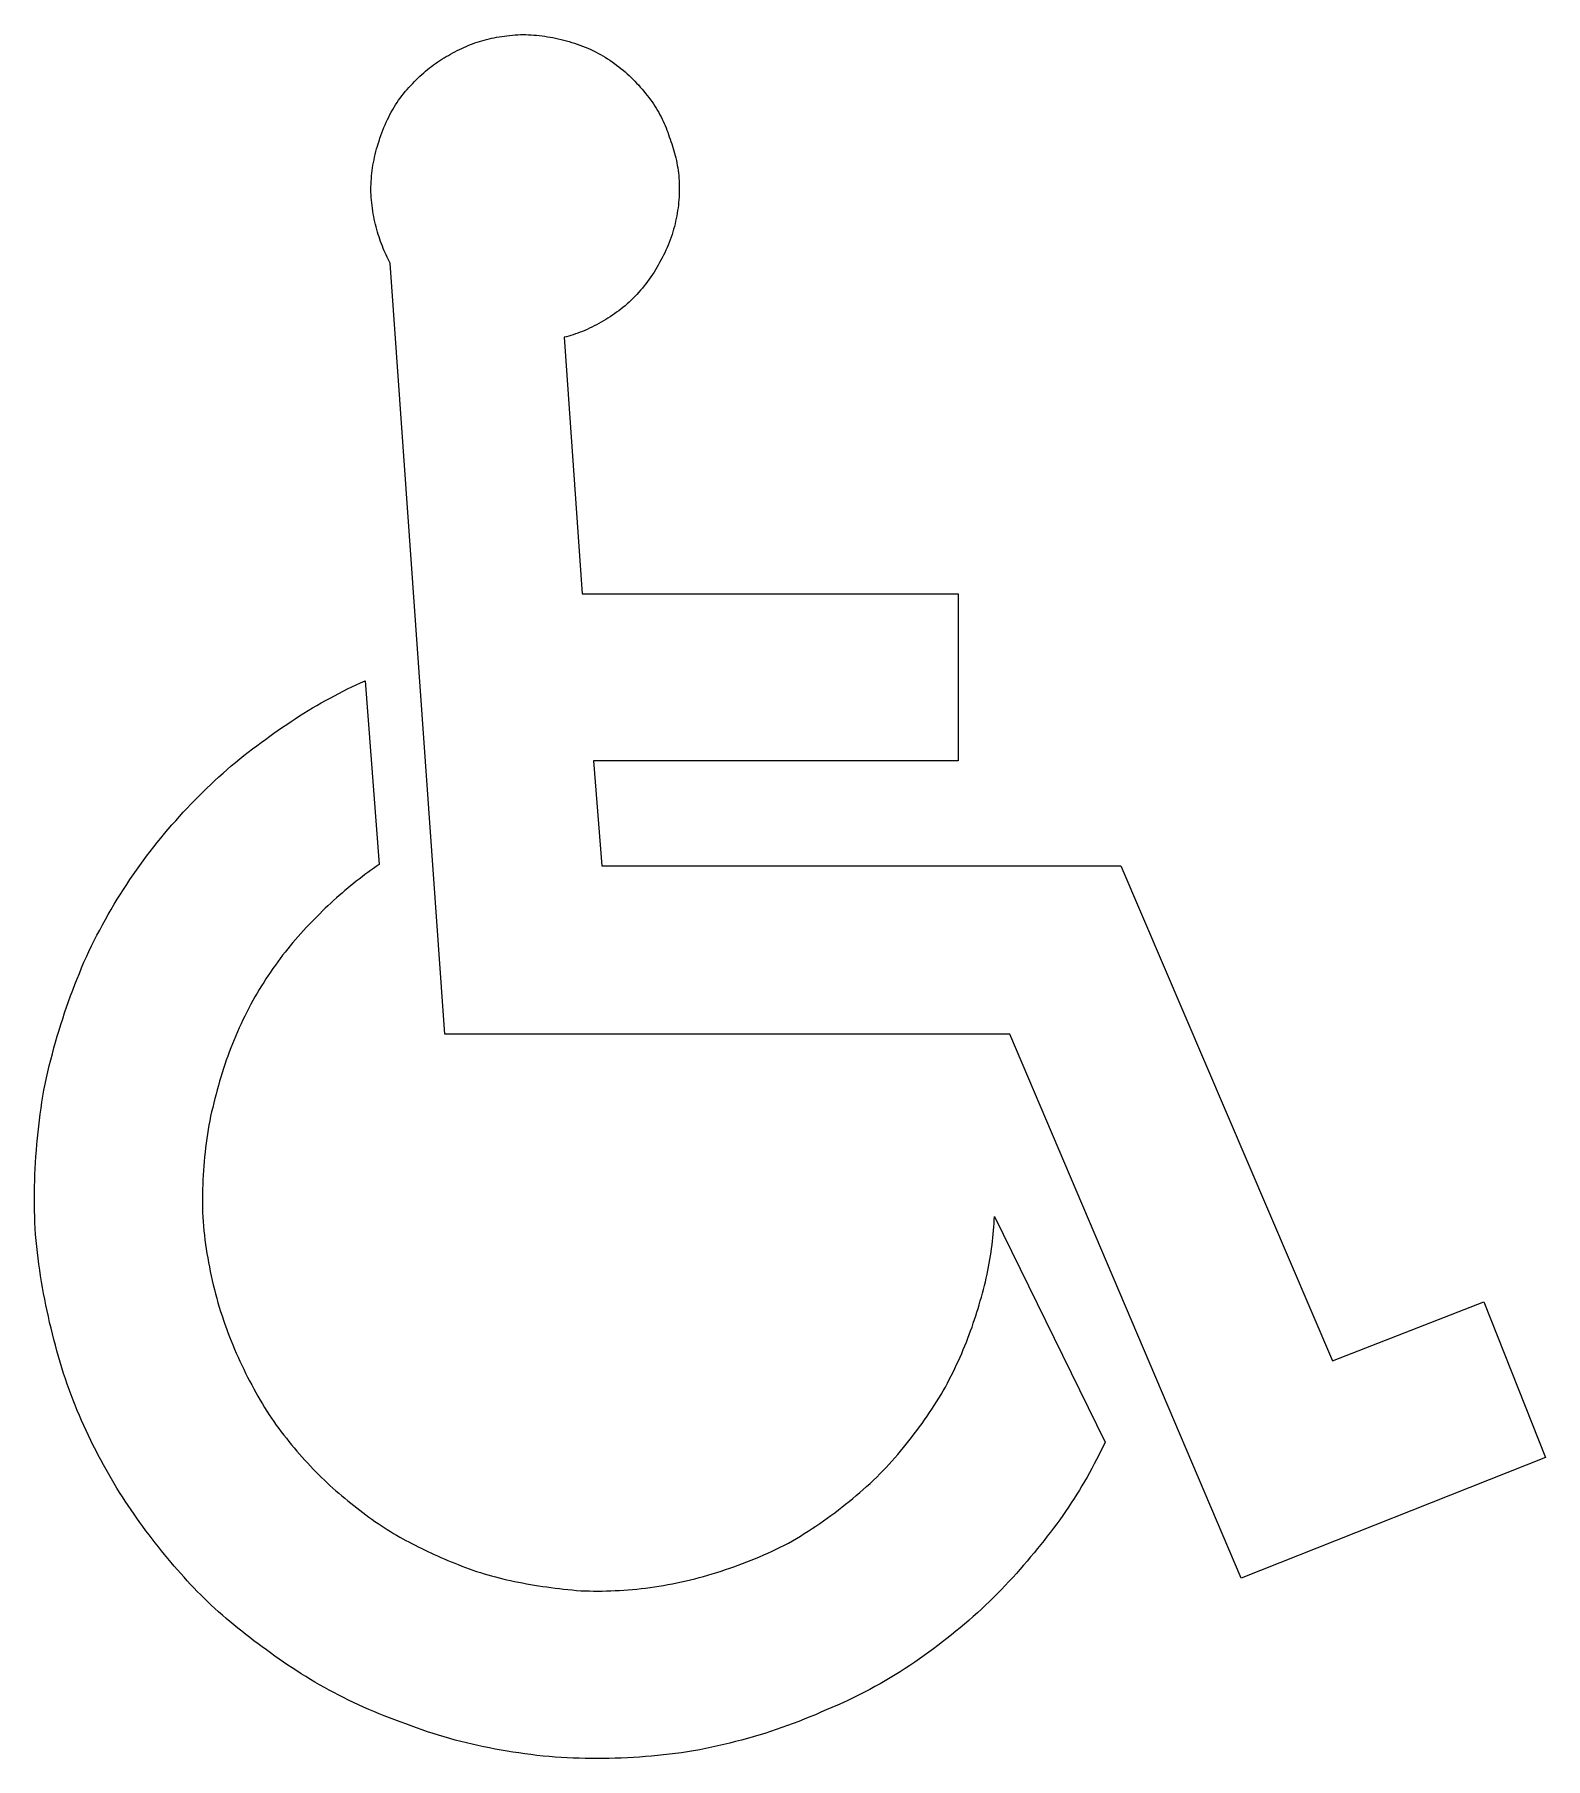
# Model space of a CAD drawing. Header units: inches. Extents: x 0 to 36, y 0 to 41.
import ezdxf

# ---------------------------------------------------------------- set-up
doc = ezdxf.new("R2010")
doc.units = ezdxf.units.IN
doc.header["$MEASUREMENT"] = 0
doc.layers.add('CUT', color=7, linetype='Continuous')

msp = doc.modelspace()

# ---------------------------------------------------------------- linework, layer by layer
at = {"layer": 'CUT'}
for points in [[(12.66005, 33.84031), (12.60566, 33.82711), (13.03947, 27.72033), (21.98272, 27.72033), (21.98272, 23.74926), (13.30642, 23.74926), (13.50666, 21.24648), (25.85369, 21.24648), (30.8926, 9.46675), (34.4966, 10.8683), (35.9649, 7.1642), (28.72353, 4.29435), (23.21742, 17.24204), (9.76918, 17.24204), (8.46772, 35.59573), (8.44288, 35.64214), (8.4184, 35.68957), (8.39434, 35.73801), (8.37071, 35.78746), (8.34754, 35.83789), (8.32486, 35.88929), (8.30271, 35.94165), (8.2811, 35.99494), (8.26008, 36.04917), (8.23966, 36.1043), (8.21988, 36.16034), (8.20077, 36.21726), (8.18235, 36.27504), (8.16466, 36.33369), (8.14771, 36.39317), (8.13156, 36.45348), (8.11621, 36.51459), (8.1017, 36.57651), (8.08806, 36.63921), (8.07532, 36.70267), (8.0635, 36.76689), (8.05265, 36.83185), (8.04277, 36.89753), (8.03391, 36.96392), (8.02626, 37.02666), (8.01999, 37.08971), (8.01508, 37.15306), (8.01151, 37.21667), (8.00928, 37.28051), (8.00836, 37.34455), (8.00875, 37.40876), (8.01043, 37.47313), (8.01338, 37.5376), (8.01759, 37.60216), (8.02305, 37.66679), (8.02974, 37.73144), (8.03765, 37.79609), (8.04675, 37.86071), (8.05705, 37.92527), (8.06852, 37.98975), (8.08115, 38.05411), (8.09492, 38.11832), (8.10982, 38.18237), (8.12584, 38.2462), (8.14295, 38.30981), (8.16116, 38.37316), (8.18043, 38.43622), (8.20077, 38.49895), (8.22214, 38.56534), (8.24456, 38.63103), (8.26803, 38.69598), (8.29253, 38.7602), (8.31808, 38.82367), (8.34467, 38.88636), (8.37231, 38.94828), (8.40099, 39.0094), (8.43071, 39.0697), (8.46147, 39.12919), (8.49328, 39.18783), (8.52613, 39.24562), (8.56002, 39.30253), (8.59495, 39.35857), (8.63093, 39.41371), (8.66795, 39.46793), (8.70601, 39.52123), (8.74512, 39.57358), (8.78527, 39.62498), (8.82646, 39.67541), (8.8687, 39.72486), (8.91198, 39.7733), (8.9563, 39.82073), (9.00166, 39.86714), (9.04372, 39.9125), (9.08646, 39.95684), (9.12986, 40.00016), (9.17392, 40.04249), (9.21862, 40.08383), (9.26393, 40.12419), (9.30986, 40.16361), (9.35638, 40.20208), (9.40348, 40.23962), (9.45114, 40.27625), (9.49935, 40.31199), (9.5481, 40.34684), (9.59737, 40.38082), (9.64715, 40.41394), (9.69742, 40.44623), (9.74817, 40.47769), (9.79938, 40.50834), (9.85104, 40.53819), (9.90314, 40.56727), (9.95565, 40.59557), (10.00857, 40.62312), (10.06189, 40.64993), (10.11557, 40.67602), (10.16962, 40.7014), (10.22003, 40.72591), (10.27113, 40.74939), (10.32292, 40.77185), (10.37541, 40.79332), (10.42859, 40.8138), (10.48247, 40.83331), (10.53705, 40.85187), (10.59232, 40.86948), (10.64828, 40.88617), (10.70494, 40.90195), (10.76229, 40.91682), (10.82034, 40.93082), (10.87909, 40.94394), (10.93853, 40.95621), (10.99867, 40.96764), (11.0595, 40.97825), (11.12103, 40.98804), (11.18325, 40.99704), (11.24616, 41.00525), (11.30978, 41.0127), (11.37409, 41.01939), (11.43909, 41.02535), (11.50479, 41.03058), (11.57118, 41.0351), (11.63392, 41.03458), (11.69698, 41.03301), (11.76032, 41.03041), (11.82393, 41.02676), (11.88777, 41.02206), (11.95181, 41.01633), (12.01603, 41.00955), (12.08039, 41.00173), (12.14486, 40.99287), (12.20943, 40.98296), (12.27405, 40.97201), (12.3387, 40.96002), (12.40335, 40.94698), (12.46797, 40.9329), (12.53253, 40.91778), (12.59701, 40.90162), (12.66137, 40.88441), (12.72558, 40.86616), (12.78962, 40.84687), (12.85346, 40.82654), (12.91707, 40.80516), (12.98042, 40.78274), (13.04347, 40.75927), (13.10621, 40.73477), (13.16843, 40.70905), (13.22994, 40.68199), (13.29073, 40.65362), (13.35077, 40.624), (13.41007, 40.59315), (13.46859, 40.56114), (13.52633, 40.52799), (13.58328, 40.49376), (13.63942, 40.45848), (13.69473, 40.42221), (13.7492, 40.38498), (13.80281, 40.34684), (13.85556, 40.30782), (13.90742, 40.26799), (13.95839, 40.22737), (14.00844, 40.18601), (14.05757, 40.14396), (14.10575, 40.10125), (14.15298, 40.05794), (14.19924, 40.01406), (14.24451, 39.96966), (14.28879, 39.92478), (14.33205, 39.87947), (14.37428, 39.83377), (14.41947, 39.78371), (14.46329, 39.73364), (14.50574, 39.68354), (14.54685, 39.63339), (14.58663, 39.58319), (14.62508, 39.53291), (14.66224, 39.48255), (14.6981, 39.43209), (14.73269, 39.38151), (14.76602, 39.3308), (14.7981, 39.27994), (14.82895, 39.22893), (14.85859, 39.17774), (14.88702, 39.12637), (14.91427, 39.07479), (14.94034, 39.02299), (14.96526, 38.97096), (14.98903, 38.91869), (15.01167, 38.86616), (15.03319, 38.81335), (15.05362, 38.76025), (15.07295, 38.70684), (15.09122, 38.65312), (15.10843, 38.59907), (15.12894, 38.54466), (15.14872, 38.4899), (15.16774, 38.43476), (15.18599, 38.37922), (15.20342, 38.32328), (15.22001, 38.26693), (15.23574, 38.21013), (15.25056, 38.15289), (15.26446, 38.09519), (15.27741, 38.037), (15.28937, 37.97833), (15.30031, 37.91914), (15.31021, 37.85944), (15.31904, 37.7992), (15.32677, 37.73841), (15.33337, 37.67705), (15.33881, 37.61512), (15.34307, 37.55259), (15.3461, 37.48945), (15.3479, 37.4257), (15.34841, 37.3613), (15.34763, 37.29625), (15.34551, 37.23054), (15.34203, 37.16414), (15.33733, 37.1014), (15.33158, 37.03836), (15.32475, 36.97506), (15.31684, 36.91155), (15.30783, 36.84785), (15.2977, 36.78403), (15.28645, 36.72012), (15.27405, 36.65617), (15.26049, 36.59222), (15.24576, 36.52831), (15.22984, 36.46449), (15.21271, 36.40079), (15.19438, 36.33728), (15.17481, 36.27397), (15.15399, 36.21093), (15.13192, 36.1482), (15.10857, 36.08581), (15.08393, 36.02381), (15.05799, 35.96225), (15.03073, 35.90117), (15.00214, 35.8406), (14.9722, 35.7806), (14.94089, 35.72121), (14.90822, 35.66247), (14.87833, 35.60426), (14.8471, 35.54643), (14.81456, 35.48904), (14.78076, 35.43213), (14.74574, 35.37573), (14.70956, 35.31991), (14.67224, 35.26469), (14.63383, 35.21012), (14.59439, 35.15625), (14.55394, 35.10312), (14.51254, 35.05076), (14.47022, 34.99924), (14.42704, 34.94858), (14.38303, 34.89884), (14.33824, 34.85005), (14.29271, 34.80226), (14.24649, 34.75552), (14.19961, 34.70986), (14.15213, 34.66533), (14.10408, 34.62197), (14.05551, 34.57983), (14.00646, 34.53895), (13.95698, 34.49937), (13.90711, 34.46114), (13.85671, 34.42395), (13.80566, 34.38749), (13.75401, 34.35178), (13.70178, 34.31685), (13.64904, 34.28273), (13.59582, 34.24945), (13.54217, 34.21704), (13.48812, 34.18553), (13.43373, 34.15494), (13.37903, 34.12531), (13.32407, 34.09667), (13.26889, 34.06904), (13.21354, 34.04245), (13.15806, 34.01694), (13.1025, 33.99252), (13.04688, 33.96924), (12.99127, 33.94711), (12.93571, 33.92617), (12.88023, 33.90645), (12.82488, 33.88798), (12.7697, 33.87077), (12.71475, 33.85488)], [(7.76278, 25.60479), (7.86706, 25.65137), (8.20077, 21.27985), (8.13386, 21.23345), (8.06665, 21.18602), (7.99918, 21.13757), (7.93149, 21.08813), (7.86363, 21.0377), (7.79563, 20.9863), (7.72755, 20.93394), (7.65943, 20.88065), (7.5913, 20.82642), (7.52322, 20.77128), (7.45523, 20.71525), (7.38737, 20.65833), (7.31968, 20.60054), (7.25221, 20.5419), (7.18499, 20.48242), (7.11809, 20.42211), (7.05153, 20.36099), (6.98536, 20.29908), (6.91962, 20.23638), (6.85437, 20.17292), (6.78963, 20.1087), (6.72546, 20.04374), (6.6619, 19.97806), (6.59899, 19.91167), (6.5326, 19.84441), (6.4669, 19.77612), (6.4019, 19.70682), (6.33759, 19.63652), (6.27397, 19.56523), (6.21106, 19.49298), (6.14883, 19.41976), (6.08731, 19.34561), (6.02648, 19.27053), (5.96634, 19.19454), (5.9069, 19.11764), (5.84815, 19.03987), (5.7901, 18.96123), (5.73275, 18.88173), (5.67609, 18.80139), (5.62013, 18.72022), (5.56486, 18.63825), (5.51028, 18.55548), (5.4564, 18.47192), (5.40322, 18.3876), (5.35073, 18.30253), (5.29894, 18.21671), (5.24784, 18.13018), (5.19743, 18.04293), (5.1479, 17.95098), (5.09941, 17.85868), (5.05196, 17.76599), (5.00555, 17.67292), (4.96019, 17.57944), (4.91587, 17.48554), (4.87259, 17.39121), (4.83036, 17.29642), (4.78917, 17.20118), (4.74902, 17.10545), (4.70991, 17.00923), (4.67185, 16.91251), (4.63483, 16.81526), (4.59885, 16.71748), (4.56392, 16.61915), (4.53003, 16.52025), (4.49718, 16.42078), (4.46537, 16.32071), (4.43461, 16.22003), (4.40489, 16.11873), (4.37621, 16.01679), (4.34857, 15.9142), (4.32198, 15.81094), (4.29643, 15.707), (4.26809, 15.60255), (4.24145, 15.49774), (4.21646, 15.39259), (4.19307, 15.28709), (4.17126, 15.18125), (4.15096, 15.07505), (4.13214, 14.96851), (4.11475, 14.86162), (4.09875, 14.75439), (4.0841, 14.6468), (4.07076, 14.53887), (4.05867, 14.43059), (4.0478, 14.32196), (4.03811, 14.21299), (4.02954, 14.10366), (4.02206, 13.99399), (4.01562, 13.88398), (4.01018, 13.77361), (4.0057, 13.6629), (4.00213, 13.55184), (3.99943, 13.44043), (3.99756, 13.32867), (3.99646, 13.21657), (3.99611, 13.10412), (4.00097, 12.99567), (4.00721, 12.88723), (4.01481, 12.77882), (4.02376, 12.67046), (4.03404, 12.56215), (4.04564, 12.45392), (4.05854, 12.34577), (4.07273, 12.23772), (4.0882, 12.12979), (4.10492, 12.022), (4.12289, 11.91434), (4.1421, 11.80685), (4.16252, 11.69952), (4.18414, 11.59239), (4.20695, 11.48546), (4.23093, 11.37875), (4.25607, 11.27227), (4.28235, 11.16603), (4.30977, 11.06006), (4.3383, 10.95436), (4.36793, 10.84895), (4.39865, 10.74384), (4.43044, 10.63905), (4.46328, 10.5346), (4.49717, 10.43467), (4.53209, 10.33509), (4.56802, 10.2359), (4.60495, 10.13709), (4.64287, 10.03869), (4.68175, 9.94071), (4.7216, 9.84317), (4.76238, 9.74607), (4.80409, 9.64944), (4.84671, 9.55329), (4.89024, 9.45762), (4.93464, 9.36247), (4.97991, 9.26783), (5.02604, 9.17374), (5.07301, 9.08019), (5.12081, 8.98721), (5.16941, 8.8948), (5.21881, 8.80299), (5.269, 8.71179), (5.31995, 8.62121), (5.37165, 8.53127), (5.42409, 8.44198), (5.47726, 8.35336), (5.53114, 8.26542), (5.58588, 8.18234), (5.64162, 8.09997), (5.69831, 8.01833), (5.75592, 7.93743), (5.8144, 7.85728), (5.8737, 7.7779), (5.93379, 7.6993), (5.99461, 7.62149), (6.05613, 7.5445), (6.11831, 7.46833), (6.18109, 7.39301), (6.24443, 7.31853), (6.3083, 7.24493), (6.37264, 7.17221), (6.43742, 7.10039), (6.50259, 7.02948), (6.5681, 6.9595), (6.63393, 6.89046), (6.70001, 6.82237), (6.76631, 6.75526), (6.83278, 6.68913), (6.89938, 6.624), (6.96607, 6.55988), (7.0328, 6.49679), (7.10372, 6.43457), (7.17465, 6.37306), (7.24561, 6.31228), (7.31661, 6.25223), (7.38767, 6.19294), (7.4588, 6.13441), (7.53002, 6.07667), (7.60134, 6.01972), (7.67277, 5.96358), (7.74434, 5.90827), (7.81605, 5.8538), (7.88792, 5.80018), (7.95997, 5.74744), (8.0322, 5.69557), (8.10464, 5.64461), (8.17729, 5.59455), (8.25017, 5.54543), (8.3233, 5.49724), (8.39669, 5.45002), (8.47036, 5.40376), (8.54432, 5.35848), (8.61858, 5.31421), (8.69315, 5.27095), (8.76807, 5.22872), (8.83933, 5.19118), (8.9113, 5.15367), (8.984, 5.11622), (9.05743, 5.07886), (9.13162, 5.04161), (9.20657, 5.00451), (9.28231, 4.96758), (9.35884, 4.93085), (9.43619, 4.89436), (9.51436, 4.85813), (9.59337, 4.82218), (9.67323, 4.78656), (9.75397, 4.75128), (9.83559, 4.71638), (9.9181, 4.68188), (10.00153, 4.64782), (10.08588, 4.61423), (10.17118, 4.58112), (10.25743, 4.54854), (10.34465, 4.51651), (10.43286, 4.48505), (10.52207, 4.45421), (10.61229, 4.424), (10.70354, 4.39446), (10.79149, 4.36978), (10.88012, 4.34579), (10.96946, 4.3225), (11.05949, 4.29991), (11.15022, 4.27801), (11.24164, 4.2568), (11.33375, 4.2363), (11.42656, 4.21648), (11.52007, 4.19736), (11.61427, 4.17894), (11.70917, 4.16121), (11.80476, 4.14418), (11.90105, 4.12784), (11.99804, 4.1122), (12.09571, 4.09725), (12.19409, 4.083), (12.29316, 4.06944), (12.39292, 4.05658), (12.49338, 4.04442), (12.59453, 4.03295), (12.69638, 4.02217), (12.79893, 4.01209), (12.90217, 4.0027), (13.0061, 3.99401), (13.10639, 3.99037), (13.20702, 3.98778), (13.308, 3.98626), (13.40932, 3.98583), (13.511, 3.98649), (13.61302, 3.98828), (13.71539, 3.99119), (13.81811, 3.99525), (13.92117, 4.00047), (14.02459, 4.00686), (14.12835, 4.01443), (14.23245, 4.02321), (14.33691, 4.03321), (14.44171, 4.04444), (14.54687, 4.05691), (14.65237, 4.07064), (14.75821, 4.08565), (14.86441, 4.10195), (14.97095, 4.11955), (15.07784, 4.13846), (15.18508, 4.15871), (15.29266, 4.18031), (15.4006, 4.20327), (15.50888, 4.22761), (15.61316, 4.25316), (15.71741, 4.27975), (15.8216, 4.30738), (15.9257, 4.33606), (16.02969, 4.36578), (16.13353, 4.39654), (16.2372, 4.42835), (16.34067, 4.4612), (16.4439, 4.49509), (16.54688, 4.53002), (16.64956, 4.566), (16.75192, 4.60302), (16.85394, 4.64108), (16.95558, 4.68019), (17.05682, 4.72034), (17.15762, 4.76153), (17.25796, 4.80377), (17.3578, 4.84704), (17.45713, 4.89136), (17.5559, 4.93673), (17.6541, 4.98313), (17.75168, 5.03058), (17.84863, 5.07907), (17.94491, 5.1286), (18.0405, 5.18335), (18.1354, 5.23912), (18.2296, 5.29591), (18.32311, 5.3537), (18.41592, 5.41247), (18.50803, 5.47222), (18.59945, 5.53291), (18.69018, 5.59455), (18.78021, 5.65712), (18.86954, 5.7206), (18.95818, 5.78498), (19.04613, 5.85024), (19.13338, 5.91637), (19.21993, 5.98335), (19.30579, 6.05118), (19.39095, 6.11983), (19.47542, 6.18929), (19.55919, 6.25955), (19.64227, 6.33059), (19.72466, 6.40239), (19.80634, 6.47495), (19.88734, 6.54825), (19.96764, 6.62228), (20.04724, 6.69701), (20.1218, 6.77244), (20.19534, 6.84855), (20.26786, 6.92532), (20.33938, 7.00275), (20.40992, 7.08082), (20.47949, 7.1595), (20.5481, 7.2388), (20.61577, 7.31869), (20.68251, 7.39916), (20.74834, 7.48019), (20.81327, 7.56177), (20.87732, 7.64389), (20.9405, 7.72654), (21.00283, 7.80968), (21.06431, 7.89333), (21.12497, 7.97744), (21.18482, 8.06203), (21.24387, 8.14706), (21.30214, 8.23252), (21.35965, 8.31841), (21.41639, 8.4047), (21.4724, 8.49138), (21.52769, 8.57844), (21.58227, 8.66586), (21.6318, 8.75363), (21.68029, 8.84171), (21.72774, 8.93009), (21.77415, 9.01872), (21.81951, 9.10759), (21.86383, 9.19666), (21.90711, 9.2859), (21.94935, 9.37529), (21.99054, 9.46479), (22.03069, 9.55439), (22.06979, 9.64403), (22.10786, 9.73371), (22.14488, 9.82339), (22.18086, 9.91304), (22.21579, 10.00263), (22.24968, 10.09213), (22.28253, 10.18152), (22.31434, 10.27077), (22.3451, 10.35984), (22.37482, 10.4487), (22.4035, 10.53734), (22.43113, 10.62571), (22.45772, 10.7138), (22.48327, 10.80156), (22.51178, 10.89316), (22.53893, 10.98441), (22.56474, 11.0753), (22.58925, 11.16586), (22.61249, 11.25606), (22.63448, 11.34592), (22.65526, 11.43543), (22.67484, 11.52459), (22.69327, 11.6134), (22.71057, 11.70187), (22.72677, 11.78999), (22.74189, 11.87776), (22.75598, 11.96518), (22.76905, 12.05226), (22.78113, 12.13899), (22.79226, 12.22537), (22.80246, 12.3114), (22.81177, 12.39708), (22.8202, 12.48242), (22.8278, 12.56741), (22.83458, 12.65206), (22.84058, 12.73635), (22.84583, 12.8203), (22.85036, 12.9039), (25.4866, 7.53127), (25.43602, 7.42699), (25.38439, 7.32274), (25.33168, 7.21855), (25.27788, 7.11445), (25.22299, 7.01046), (25.16697, 6.90662), (25.10983, 6.80295), (25.05155, 6.69948), (24.99211, 6.59625), (24.93149, 6.49327), (24.86969, 6.39059), (24.80668, 6.28822), (24.74246, 6.18621), (24.677, 6.08456), (24.6103, 5.98333), (24.54234, 5.88253), (24.47311, 5.78219), (24.40259, 5.68234), (24.33076, 5.58302), (24.25762, 5.48424), (24.18314, 5.38605), (24.10732, 5.28846), (24.03013, 5.19151), (23.95157, 5.09523), (23.87179, 4.9953), (23.79096, 4.89574), (23.70905, 4.79659), (23.62606, 4.69788), (23.54196, 4.59963), (23.45675, 4.50187), (23.37041, 4.40463), (23.28292, 4.30794), (23.19428, 4.21183), (23.10447, 4.11633), (23.01346, 4.02147), (22.92126, 3.92727), (22.82783, 3.83377), (22.73318, 3.74099), (22.63728, 3.64897), (22.54012, 3.55773), (22.44169, 3.46729), (22.34197, 3.3777), (22.24094, 3.28898), (22.1386, 3.20116), (22.03492, 3.11426), (21.9299, 3.02832), (21.82352, 2.94336), (21.71576, 2.85942), (21.61078, 2.77635), (21.50443, 2.69402), (21.39672, 2.61247), (21.28766, 2.53174), (21.17727, 2.45189), (21.06556, 2.37294), (20.95254, 2.29496), (20.83824, 2.21797), (20.72266, 2.14202), (20.60582, 2.06716), (20.48774, 1.99343), (20.36843, 1.92088), (20.2479, 1.84954), (20.12616, 1.77946), (20.00324, 1.71069), (19.87915, 1.64326), (19.7539, 1.57722), (19.6275, 1.51261), (19.49998, 1.44949), (19.37134, 1.38788), (19.2416, 1.32784), (19.11077, 1.26941), (18.97887, 1.21262), (18.84591, 1.15754), (18.71626, 1.09983), (18.5859, 1.04352), (18.45485, 0.9886), (18.32311, 0.93506), (18.19067, 0.88292), (18.05753, 0.83217), (17.9237, 0.78281), (17.78918, 0.73484), (17.65396, 0.68826), (17.51804, 0.64307), (17.38143, 0.59927), (17.24413, 0.55687), (17.10613, 0.51585), (16.96743, 0.47622), (16.82804, 0.43798), (16.68796, 0.40114), (16.54718, 0.36568), (16.4057, 0.33162), (16.26353, 0.29894), (16.12066, 0.26766), (15.9771, 0.23776), (15.83284, 0.20926), (15.68789, 0.18215), (15.54224, 0.15642), (15.40025, 0.13626), (15.25794, 0.11749), (15.11533, 0.10011), (14.97247, 0.08412), (14.82938, 0.06952), (14.68608, 0.05631), (14.54261, 0.04449), (14.39899, 0.03407), (14.25526, 0.02503), (14.11144, 0.01738), (13.96757, 0.01112), (13.82366, 0.00626), (13.67976, 0.00278), (13.53588, 0.0007), (13.39207, 0), (13.24834, 0.0007), (13.10472, 0.00278), (12.96125, 0.00626), (12.81796, 0.01112), (12.67486, 0.01738), (12.532, 0.02503), (12.3894, 0.03407), (12.24709, 0.04449), (12.1051, 0.05631), (11.95962, 0.07352), (11.81516, 0.09181), (11.67168, 0.11119), (11.52915, 0.1317), (11.38756, 0.15338), (11.24686, 0.17624), (11.10703, 0.20031), (10.96804, 0.22563), (10.82986, 0.25223), (10.69246, 0.28013), (10.55582, 0.30936), (10.4199, 0.33996), (10.28467, 0.37194), (10.15011, 0.40535), (10.01619, 0.4402), (9.88288, 0.47653), (9.75015, 0.51437), (9.61797, 0.55374), (9.48631, 0.59467), (9.35514, 0.6372), (9.22443, 0.68135), (9.09416, 0.72716), (8.9643, 0.77464), (8.83481, 0.82383), (8.70602, 0.87024), (8.57827, 0.91769), (8.45157, 0.96618), (8.32591, 1.01571), (8.20129, 1.06629), (8.07771, 1.11791), (7.95518, 1.17057), (7.83369, 1.22427), (7.71325, 1.27902), (7.59384, 1.33481), (7.47548, 1.39165), (7.35816, 1.44952), (7.24189, 1.50844), (7.12666, 1.56841), (7.01247, 1.62941), (6.89932, 1.69146), (6.78722, 1.75455), (6.67616, 1.81868), (6.56614, 1.88386), (6.45716, 1.95008), (6.34923, 2.01734), (6.24234, 2.08565), (6.1365, 2.15499), (6.03169, 2.22539), (5.92776, 2.29647), (5.82456, 2.36792), (5.7221, 2.43975), (5.62043, 2.51197), (5.51957, 2.58459), (5.41956, 2.65764), (5.32041, 2.73111), (5.22215, 2.80504), (5.12483, 2.87943), (5.02846, 2.9543), (4.93307, 3.02966), (4.8387, 3.10553), (4.74538, 3.18192), (4.65312, 3.25884), (4.56196, 3.33632), (4.47194, 3.41436), (4.38307, 3.49298), (4.29539, 3.57219), (4.20893, 3.65201), (4.12371, 3.73246), (4.03977, 3.81354), (3.95713, 3.89527), (3.87582, 3.97767), (3.79588, 4.06075), (3.7168, 4.1447), (3.63808, 4.22967), (3.55974, 4.31566), (3.4818, 4.40265), (3.40425, 4.49062), (3.32713, 4.57956), (3.25044, 4.66946), (3.1742, 4.7603), (3.09843, 4.85206), (3.02313, 4.94474), (2.94832, 5.03832), (2.87402, 5.13278), (2.80024, 5.22811), (2.727, 5.32429), (2.65431, 5.42131), (2.58219, 5.51916), (2.51064, 5.61782), (2.43968, 5.71728), (2.36934, 5.81752), (2.29962, 5.91853), (2.23053, 6.02029), (2.1621, 6.12278), (2.09434, 6.22601), (2.02725, 6.32994), (1.96086, 6.43874), (1.8952, 6.54826), (1.83029, 6.65849), (1.76616, 6.76947), (1.70284, 6.8812), (1.64037, 6.99369), (1.57876, 7.10697), (1.51805, 7.22105), (1.45826, 7.33594), (1.39944, 7.45165), (1.34159, 7.5682), (1.28476, 7.68561), (1.22898, 7.80388), (1.17426, 7.92304), (1.12065, 8.0431), (1.06816, 8.16407), (1.01684, 8.28597), (0.9667, 8.40881), (0.91778, 8.5326), (0.8701, 8.65737), (0.8237, 8.78312), (0.7786, 8.90986), (0.73484, 9.03763), (0.69244, 9.16642), (0.65125, 9.30007), (0.61112, 9.43408), (0.57206, 9.56843), (0.53408, 9.70313), (0.49721, 9.83817), (0.46145, 9.97356), (0.42682, 10.1093), (0.39334, 10.24539), (0.36101, 10.38183), (0.32986, 10.51861), (0.2999, 10.65574), (0.27113, 10.79322), (0.24359, 10.93105), (0.21727, 11.06922), (0.19221, 11.20775), (0.1684, 11.34661), (0.14586, 11.48583), (0.12462, 11.6254), (0.10468, 11.76531), (0.08605, 11.90557), (0.06876, 12.04617), (0.05282, 12.18713), (0.03824, 12.32843), (0.02503, 12.47008), (0.01738, 12.61207), (0.01112, 12.75439), (0.00626, 12.89699), (0.00278, 13.03985), (0.0007, 13.18294), (0, 13.32624), (0.0007, 13.46971), (0.00278, 13.61332), (0.00626, 13.75705), (0.01112, 13.90087), (0.01738, 14.04475), (0.02503, 14.18865), (0.03406, 14.33256), (0.04449, 14.47643), (0.05631, 14.62025), (0.06952, 14.76398), (0.08412, 14.9076), (0.10011, 15.05107), (0.11749, 15.19437), (0.13626, 15.33746), (0.15642, 15.48032), (0.17797, 15.62292), (0.20091, 15.76524), (0.22524, 15.90723), (0.25514, 16.05288), (0.2864, 16.19783), (0.31903, 16.34209), (0.35301, 16.48565), (0.38832, 16.62851), (0.42495, 16.77069), (0.46288, 16.91216), (0.5021, 17.05294), (0.54259, 17.19303), (0.58435, 17.33242), (0.62735, 17.47112), (0.67158, 17.60912), (0.71703, 17.74642), (0.76368, 17.88303), (0.81152, 18.01895), (0.86053, 18.15417), (0.91069, 18.28869), (0.96201, 18.42252), (1.01445, 18.55565), (1.06801, 18.68809), (1.12267, 18.81983), (1.17841, 18.95088), (1.23523, 19.08123), (1.2931, 19.21089), (1.35619, 19.33968), (1.42032, 19.46743), (1.4855, 19.59413), (1.55172, 19.71979), (1.61898, 19.84441), (1.68729, 19.96798), (1.75663, 20.09051), (1.82702, 20.212), (1.89846, 20.33245), (1.97093, 20.45185), (2.04445, 20.57021), (2.11901, 20.68753), (2.19462, 20.80381), (2.27127, 20.91904), (2.34896, 21.03323), (2.42769, 21.14637), (2.50747, 21.25848), (2.58829, 21.36954), (2.67015, 21.47956), (2.75305, 21.58853), (2.837, 21.69646), (2.92199, 21.80335), (3.00803, 21.9092), (3.09511, 22.014), (3.18305, 22.11776), (3.27169, 22.22046), (3.36102, 22.32209), (3.45105, 22.42263), (3.54178, 22.52208), (3.6332, 22.6204), (3.72531, 22.7176), (3.81812, 22.81365), (3.91163, 22.90855), (4.00583, 23.00227), (4.10073, 23.0948), (4.19632, 23.18614), (4.29261, 23.27625), (4.38959, 23.36513), (4.48726, 23.45277), (4.58564, 23.53915), (4.68471, 23.62425), (4.78447, 23.70807), (4.88493, 23.79058), (4.98608, 23.87177), (5.08793, 23.95163), (5.19047, 24.03015), (5.29371, 24.1073), (5.39765, 24.18307), (5.49793, 24.25763), (5.59855, 24.33114), (5.69948, 24.40357), (5.80072, 24.47491), (5.90225, 24.54515), (6.00405, 24.61428), (6.10612, 24.68228), (6.20843, 24.74913), (6.31097, 24.81483), (6.41373, 24.87935), (6.51669, 24.94269), (6.61984, 25.00482), (6.72317, 25.06574), (6.82665, 25.12542), (6.93028, 25.18386), (7.03404, 25.24104), (7.13791, 25.29694), (7.24189, 25.35156), (7.34595, 25.40487), (7.45009, 25.45686), (7.55428, 25.50753), (7.65852, 25.55684)]]:
    msp.add_lwpolyline(points, close=True, dxfattribs=at)

doc.saveas('drawing.dxf')
